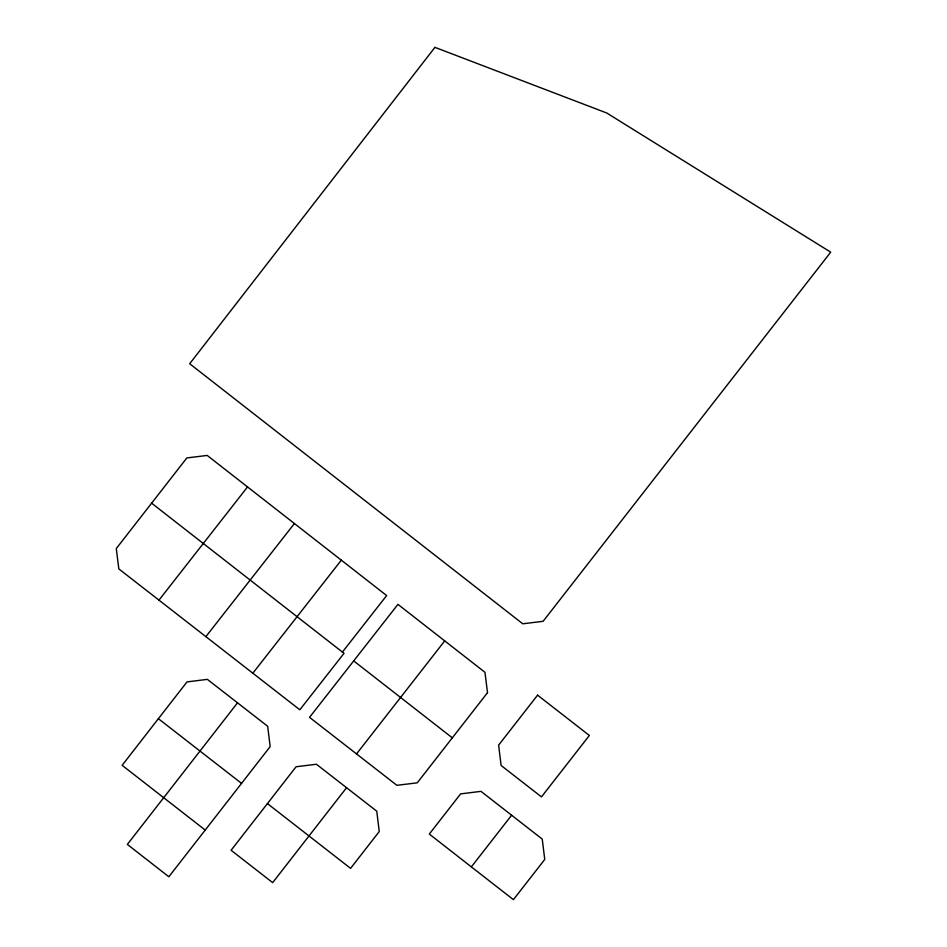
<?xml version="1.0" encoding="UTF-8"?>
<svg xmlns="http://www.w3.org/2000/svg" width="947" height="947" viewBox="0 0 947 947"><rect width="100%" height="100%" fill="white"/><g stroke="black" fill="none" stroke-linecap="round" stroke-linejoin="round"><path stroke-width="1.42" d="M158.386 718.69L122.139 765.318L205.215 830.069L270.167 746.615L267.67 726.278L237.531 702.828L207.357 679.366L187.009 681.911L158.386 718.69L241.556 783.394M237.531 702.828L127.348 844.416L168.85 876.768L205.215 830.069M267.421 803.577L350.579 868.363L379.25 831.537L376.752 811.2L316.428 764.253L296.091 766.75L231.092 850.276L272.677 882.628L346.566 787.703M356.534 753.919L444.699 640.906M471.346 866.884L429.311 834.047L460.609 793.894L480.981 791.349L542.24 839.089L544.75 859.426L513.416 899.65L471.346 866.884L511.617 815.225M158.966 600.149L247.534 486.924L386.648 595.556L342.412 652.069M294.41 523.549L205.878 636.644L118.825 568.898L116.28 548.562L186.855 457.934L207.192 455.436L247.534 486.924M341.322 560.162L252.825 673.21M353.705 660.911L452.323 737.843M205.878 636.644L299.82 709.788L344.021 653.323L151.627 503.165M434.933 47.35L189.684 363.743L522.768 623.801L543.105 621.303L830.72 252.174L606.743 113.001L434.933 47.35M487.504 692.695L417.26 782.826L396.876 785.323L309.539 717.341L397.941 604.364L484.959 672.311L487.504 692.695M537.576 695.157L498.619 745.135L501.117 765.484L541.471 796.889L589.365 735.464L537.576 695.157"/></g></svg>
